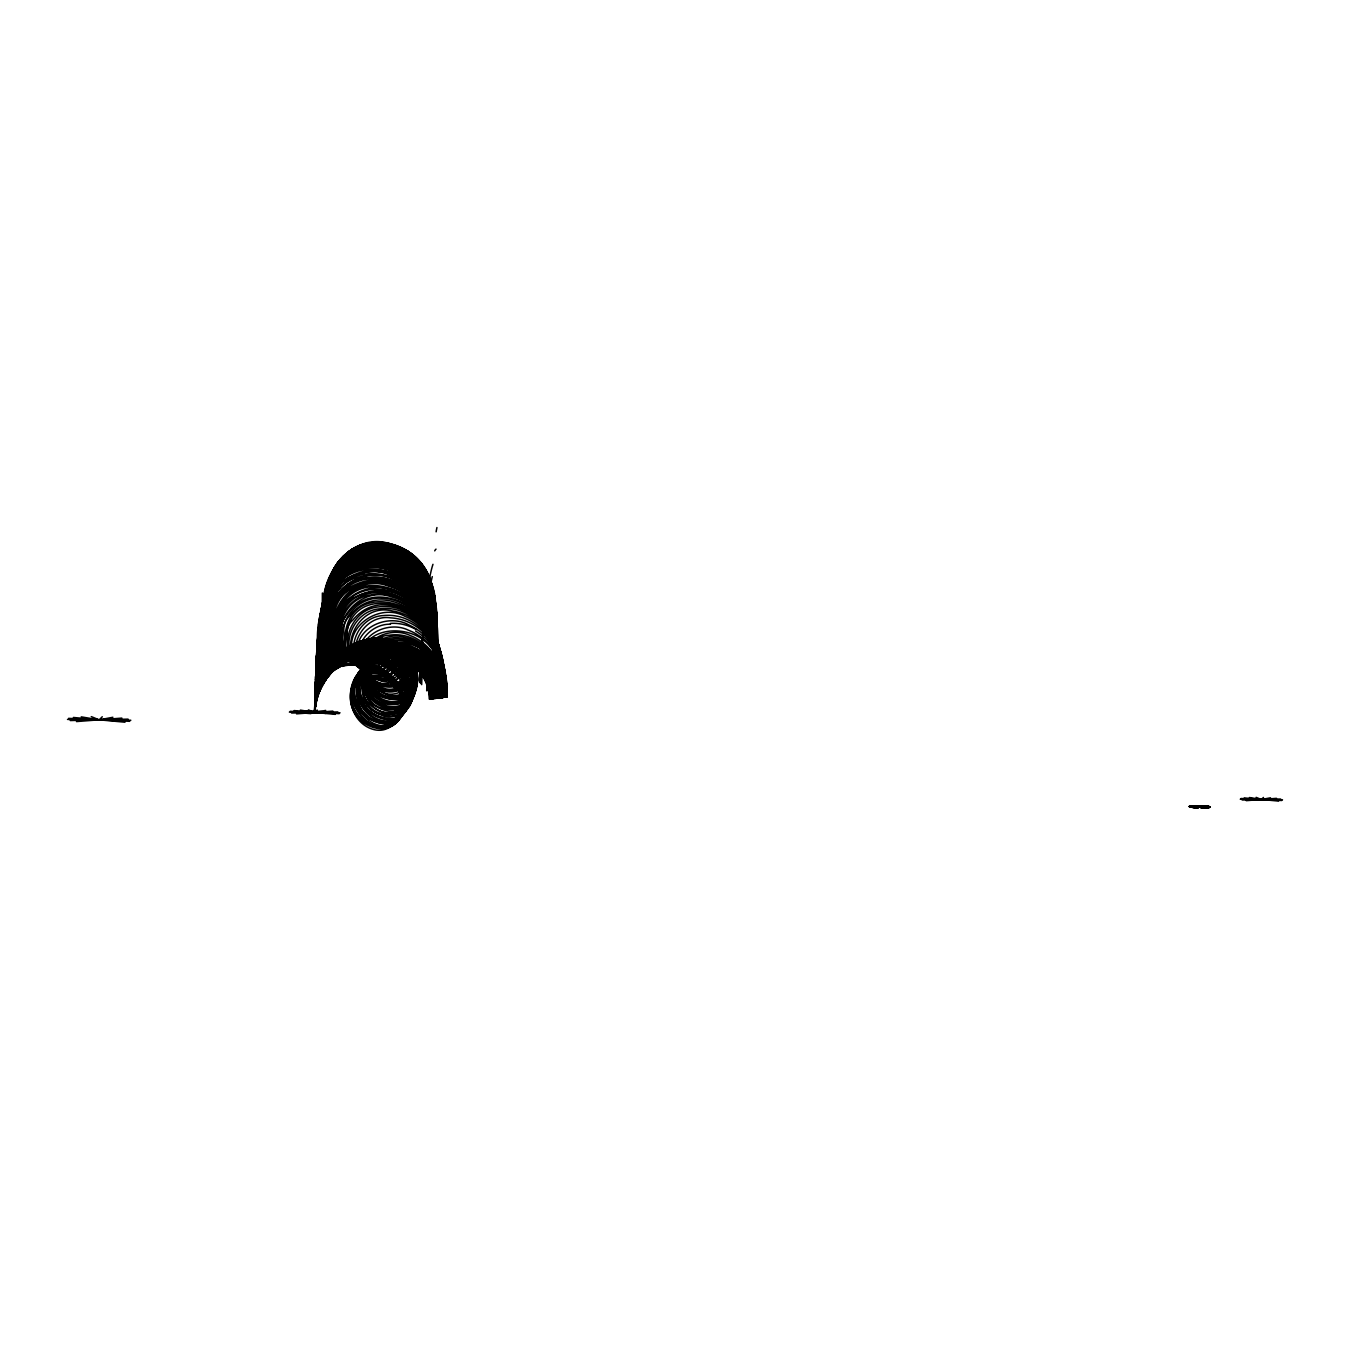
<?xml version="1.0" encoding="UTF-8"?>
<svg xmlns="http://www.w3.org/2000/svg" width="1350" height="1350" viewBox="0 0 1350 1350"><rect width="100%" height="100%" fill="white"/><g stroke="black" fill="none" stroke-linecap="round" stroke-linejoin="round"><path stroke-width="1.5" d="M434.582 629.167L434.43 624.139M435.561 656.438L435.426 648.692M435.577 654.48L435.577 652.506M436.388 622.755C441.72 573.446 389.036 512.494 342.512 557.077C323.663 576.028 323.629 604.496 325.097 629.387C326.413 654.176 318.262 677.97 315.326 702.337A96.272 95.58 31.7 0 0 314.803 708.429L314.719 712.479L300.358 710.1M437.518 673.802L437.316 691.959M329.383 579.707C342.748 534.87 408.375 538.464 423.394 580.196C440.37 616.866 437.653 658.547 437.957 697.933M441.821 691.419L441.821 689.394M443.964 697.224L442.952 672.941L439.83 652.877L443.526 674.899L444.15 697.208L443.34 674.933L440.674 656.859L442.935 674.983L443.661 697.275M350.055 655.358C312.711 632.323 344.301 570.375 385.442 584.297C432.186 597.78 445.061 654.227 446.546 696.921A107.629 105.57 61 0 0 446.259 686.762C444.926 638.246 408.949 551.678 347.271 588.752C336.96 596.734 331.003 609.913 331.779 622.924C331.054 632.019 338.918 639.428 336.859 648.489C329.501 669.735 314.01 688.888 314.719 712.479L325.704 710.421M446.749 692.854L446.867 696.887M434.582 633.133L433.367 669.195M437.079 665.837L434.531 621.54M436.236 686.053L436.151 656.151M436.725 667.929L436.202 698.153M437.096 673.869L436.05 648.135M383.349 560.284C439.712 578.964 437.991 649.148 438.193 697.916C439.29 651.257 438.294 587.537 387.568 566.595M439.594 687.639C439.661 655.847 436.978 621.658 417.96 594.945C401.406 568.046 357.767 558.09 337.23 585.799C321.351 605.88 327.999 639.191 349.734 652.252C355.742 653.889 354.999 655.931 349.296 657.349C338.091 663.12 328.674 672.367 322.481 683.303M446.209 694.946L446.361 696.954C444.926 659.661 436.168 617.423 406.35 592.279C380.919 568.451 331.256 584.179 332.201 621.422C331.324 639.664 345.836 657.939 364.129 658.142C346.714 666.09 332.927 634.753 329.181 620.409M434.464 631.901C430.988 598.05 408.881 523.344 361.412 554.799C318.381 594 317.452 658.378 314.719 712.479L308.407 709.898M435.189 682.189L435.51 646.633M435.864 658.26L435.476 688.163M436.185 662.108L436.337 668.031M445.804 692.972L445.972 696.988C448.082 665.972 422.955 630.349 389.256 635.209C362.779 636.238 355.674 678.375 383.012 684.146C410.113 691.014 417.741 648.506 391.871 641.908C361.159 630.315 328.691 655.914 319.461 684.653M434.413 614.773L433.198 665.179M435.307 652.691L435.071 641.317M437.096 675.877L436.911 671.895M437.94 681.784L437.856 667.676M438.159 683.775L438.075 673.751M442.564 693.343C446.158 643.579 417.859 555.525 352.164 581.648C328.776 593.19 323.072 627.834 341.516 646.228C355.118 659.509 362.711 650.734 340.875 662.563M440.606 654.834L444.099 674.831L445.061 697.106C445.635 659.914 436.016 616.494 402.688 595.198C374.895 574.543 328.573 598.404 336.352 634.247C338.732 646.532 347.186 658.564 359.421 662.479C363.268 665.533 374.119 660.774 366.272 657.602C337.584 654.531 314.415 685.766 314.719 712.479L317.199 710.016M326.852 602.117C321.958 560.098 377.814 532.913 407.227 564.03C436.084 591.418 436.843 634.669 437.721 671.743M434.43 625.877L433.417 657.737M435.088 647.106L434.413 672.452M435.847 660.234L435.358 684.163M440.303 691.588C445.635 640.457 417.116 546.834 348.857 577.631C325.434 590.692 327.392 619.161 333.332 641.267C332.066 664.74 315.056 684.551 314.803 708.429L315.444 681.986M445.5 697.056C445.028 646.751 420.846 553.146 351.793 579.437C326.329 591.519 328.371 621.287 334.091 644.051C330.598 667.609 313.504 687.808 314.719 712.479L316.271 661.972M434.531 623.227L434.498 626.619M434.886 643.545L434.16 668.621M371.739 640.929C419.243 633.471 409.877 704.886 368.972 674.477C341.128 626.501 417.656 615.516 435.274 654.581L434.396 698.355M437.062 677.903L436.894 673.903M441.062 691.504L440.977 697.579M446.631 696.921C447.626 648.101 417.066 559.322 352.536 587.891C331.341 599.164 330.328 625.067 336.403 645.266C332.589 665.955 316.356 682.796 315.276 704.43L324.911 650.97L325.35 598.455L327.257 585.951L330.75 575.201M434.7 640.119L433.941 664.875M436.168 666.09L436.286 672.03M437.906 685.834L437.923 683.809L437.822 693.917M438.362 687.791C439.56 644.355 434.413 587.216 388.462 567.928M365.749 672.097C333.72 654.058 356.906 602.623 391.567 610.791C431.072 616.68 448.487 661.23 447.069 696.87C448.2 668.655 435.999 637.116 408.864 624.949C387.163 612.697 353.16 628.56 357.345 655.627C358.189 674.544 387.062 689.563 398.402 670.697C406.941 646.869 371.537 637.824 355.118 647.747M435.088 622.434L435.021 612.63M436.219 623.076L433.536 696.448M437.046 679.911L436.877 675.928M438.075 689.85L438.058 695.908M439.324 689.698L439.206 697.798M434.43 627.615L434.278 634.618M434.396 629.708L434.514 613.541M435.307 620.781L434.987 643.393M435.409 656.522L434.852 678.274M436.354 626.13L434.565 596.767M436.151 668.081L435.966 698.169M436.843 677.936L437.147 687.943M441.534 695.503L441.551 693.478M447.002 696.87C442.209 654.024 435.24 599.619 393.238 576.923C355.101 554.428 309.218 605.408 337.449 640.119M435.156 652.792L434.565 674.376M437.181 685.918L437.231 663.778M440.032 693.647L439.965 697.697M444.892 697.123L444.926 695.098M445.348 697.072L444.454 674.781L441.146 656.792L443.897 676.907L444.437 697.174M445.77 697.022C447.761 665.617 436.084 629.37 404.933 616.326C379.131 602.134 342.006 627.548 353.649 656.994C354.712 676.114 397.642 682.425 386.168 657.923C363.42 640.187 330.834 662.158 321.064 684.99M436.826 679.944L436.404 698.119L436.489 696.094M437.602 689.901C451.744 639.225 352.485 623.903 370.946 682.307C406.873 725.085 439.83 652.455 389.711 639.967M442.243 697.427L442.277 695.402M442.496 697.41L441.585 671.085L438.666 651.038L441.99 671.034L442.749 697.376M443.002 697.342L443.053 689.242M443.728 697.258L443.762 695.233M436.084 672.081L435.358 698.254M436.944 685.952L437.197 698.034M437.518 693.951C436.961 657.011 440.505 619.009 431.156 582.913M437.788 695.942L437.805 691.892M439.459 697.764C439.999 652.944 437.704 594.624 392.108 571.421M439.712 697.731C441.129 657.585 437.788 609.204 401.406 584.314C368.533 556.166 312.221 596.143 334.868 635.344M440.218 697.68C440.353 658.024 438.345 611.786 406.485 583.47C377.646 552.437 318.127 579.504 329.653 622.519M440.471 697.646C440.589 652.354 437.214 593.055 391.213 570.021M440.724 697.612C441.416 663.862 439.189 626.737 416.61 599.619C397.862 572.67 350.055 568.316 334.935 601.054C324.236 621.152 335.289 652.117 358.442 656.724C333.484 658.125 312.846 686.863 314.719 712.479C317.554 659.036 312.221 553.213 386.438 546.294C449.601 562.005 435.493 647.123 437.164 696.009M441.484 697.528C443.019 655.611 434.717 600.817 388.496 586.119C345.971 570.054 311.563 632.273 351.489 656.64M441.737 697.494C449.077 647.342 414.754 564.081 352.401 598.506C332.775 612.09 331.374 646.447 352.957 658.749C371.841 668.098 368.837 650.919 351.439 658.851C327.308 640.98 337.871 598.809 366.93 592.937C398.942 584.82 427.511 612.546 436.539 641.183M441.99 697.461L441.315 673.178L439.02 653.029M436.691 698.085L436.809 696.06M436.742 696.06L436.911 687.977M437.434 698.001L437.569 691.926M437.737 697.967L437.771 693.917M438.446 697.883C438.564 668.031 440.927 635.496 423.343 609.542C409.387 584.803 374.895 568.553 349.329 585.9C326.295 600.21 325.755 636.255 346.68 652.607C359.944 667.913 375.823 650.886 347.389 660.032M438.699 697.849C439.408 663.508 439.746 625.573 417.201 597.24C399.009 568.856 349.852 563.119 333.855 596.565C322.937 616.933 332.826 643.342 352.671 653.788C332.606 665.398 315.276 686.036 314.769 710.454A51.958 46.322 -77 0 1 315.478 704.396A63.906 26.578 -85.9 0 0 315.242 710.404A87.919 18.951 -87.4 0 1 315.343 704.362L317.183 690.39M438.952 697.832C439.256 649.451 438.682 580.77 384.159 561.499M431.629 690.66L431.511 698.709L432.591 669.313L432.827 671.153M431.966 698.642L432.776 684.585L432.337 696.583M432.186 698.625L432.253 692.567M432.422 698.591L432.911 690.491M432.675 698.558L433.282 671.068M434.362 632.542L432.608 671.034M433.215 698.507L433.417 680.586M433.502 698.473L433.333 690.441M433.789 698.439C431.73 651.24 450.782 593.089 412.729 555.542M434.093 698.389L436.641 622.063M434.7 698.321L436.624 616.123M435.021 698.288C435.78 658.024 442.159 615.448 424.204 577.682M435.696 698.203C433.434 648.894 453.347 572.704 396.579 546.21M436.843 694.035C437.805 641.874 447.542 538.11 368.314 543.054C337.281 548.859 323.004 582.508 322.954 611.162C323.527 642.465 318.921 673.397 315.124 704.362A94.618 93.876 36.8 0 0 314.702 710.454A58.32 55.957 -68.1 0 1 315.461 704.396A70.588 24.587 -86.5 0 0 315.191 710.387A78.992 22.005 -87 0 1 315.427 704.379L326.902 646.312L325.654 608.799L326.616 591.773L328.506 582.795L334.648 569.008M315.023 698.254L314.719 712.479L315.934 696.279L322.988 649.468L325.08 594.776L329.079 578.576L338.648 561.617L337.365 563.254M431.477 696.684L431.561 692.651L431.578 696.667M431.831 696.651L431.983 690.609L431.882 694.626M432.152 696.6L432.641 686.542M433.029 694.491L432.979 688.483M433.738 657.501L434.481 628.29M436.168 626.434L436.016 631.496M436.134 694.119C434.751 647.528 449.162 585.546 406.637 552.251C366.137 526.686 315.951 578.947 329.113 620.409M436.489 694.086L437.468 647.004L436.523 619.279M316.609 660.15L314.719 712.479L315.647 675.911M432.743 696.533L432.844 692.499M437.737 663.643L434.565 626.94M432.962 696.516L433.772 678.594M435.257 624.071L435.341 642.853M435.409 625.624L435.324 617.507M314.719 712.479L315.394 684.011M432.608 690.542L432.658 688.551M435.544 690.171L437.113 634.804L435.881 607.112M315.023 700.279L314.769 710.454A49.68 41.344 -79.7 0 1 315.461 704.396A57.223 29.126 -85.1 0 0 315.023 710.438A62.572 27.321 -85.7 0 1 315.259 704.379C316.896 683.016 328.657 663.896 330.261 642.566C330.666 625.708 324.186 609.204 326.953 592.279M431.781 692.634L432.489 671.186M432.456 692.55L432.506 690.542M425.824 572.012C405.473 526.382 333.231 539.983 327.442 588.533C323.527 606.319 329.822 624.004 329.535 641.824C328.236 663.339 317.014 682.881 315.377 704.379A61.071 59.468 -62.7 0 0 314.803 710.454L315.174 694.187M431.679 688.669L432.101 676.907M431.848 690.626L432.489 674.966M431.983 684.686L432.152 690.592L432.388 688.567M432.979 682.543L432.202 688.601L435.966 633.201L435.51 605.256M326.919 600.548C326.818 578.678 342.866 557.229 364.973 553.854A47.925 46.862 -89.6 0 1 376.869 553.314C426.954 560.672 440.083 621.439 433.013 663.744M432.861 663.744L434.632 612.259M404.156 552.994C377.038 534.583 345.836 560.368 335.796 585.967C318.482 622.772 316.221 664.335 314.938 704.346A76.747 23.136 -86.8 0 0 314.685 710.471L320.76 653.113L323.342 602.589L326.582 586.069L332.286 571.708M432.118 686.61L432.068 680.737M392.766 547.746C325.552 541.856 318.178 636.137 315.562 684.011L316.507 658.058M327.544 588.701L326.936 604.024C322.684 570.527 359.336 540.186 390.994 554.901C422.668 568.063 433.671 604.918 435.257 636.39M431.814 684.703L431.865 682.729M432.202 682.712L432.236 675M432.523 684.585L433.046 671.119M433.181 688.449L433.451 672.924M434.7 676.316L435.088 643.241M434.886 680.366L436.455 617.355M323.578 599.366L320.237 621.776L314.955 704.346A85.624 20.183 -87.3 0 0 314.651 710.471L315.866 684.096M317.199 652.506L315.427 692.162L315.799 678.004L315.478 684.011M315.816 675.979L315.968 669.938M385.071 562.41A48.667 47.503 -86.1 0 0 353.953 564.519C335.543 572.619 322.65 594.236 327.645 614.284M432.27 680.754L432.304 673.093M434.295 633.471C432.979 601.307 415.311 563.929 381.004 556.808M435.156 627.362L437.737 673.751M433.249 686.458L433.316 684.467M315.394 688.095L315.326 690.12L315.579 686.07M316.102 667.98L315.562 679.944L317.132 646.279M315.343 692.145L316.44 664.099M326.869 600.379C326.734 584.466 335.121 569.886 346.596 559.356M432.405 676.89L432.337 678.814L432.574 674.831M432.186 684.636L432.422 682.627M434.177 636.66L434.244 634.922M315.647 677.919L316.187 663.964M432.253 682.661L432.489 669.229M434.227 635.192L434.413 632.002M432.591 682.594L432.759 678.662L433.063 680.552M433.569 676.704C434.042 647.207 439.273 617.119 432.54 587.976L433.856 592.599M434.295 670.528L434.801 638.044M320.169 619.059L315.191 698.271L315.225 696.246M435.814 631.733L435.594 636.846M315.731 675.894C317.706 637.065 320.355 593.899 347.355 563.321C368.668 535.022 414.686 544.084 425.79 576.99M316.035 665.871L316.879 652.236M432.675 674.949L432.557 673.076M433.148 678.577L433.384 668.874M435.122 668.486L434.126 666.765L434.548 629.454M316.626 662.175L316.862 654.261M432.743 673.042L432.641 671.169M433.215 676.62L433.401 672.705M443.678 695.25L440.843 677.346L433.941 662.968L434.565 631.294M315.917 669.819L316.001 667.811M432.439 674.882L432.658 672.908M434.076 638.634L434.818 612.512M433.013 672.806L433.131 669.229M316.052 665.82L316.693 654.109M315.225 698.254L317.334 656.572M432.911 669.279L432.827 667.44M433.097 670.866L433.282 667.018M434.278 639.073C435.645 604.311 417.403 561.347 379.552 554.631A48.026 46.946 -85.7 0 0 361.783 555.458C317.756 569.734 318.87 625.826 316.204 663.778M316.98 654.345L316.963 652.32M317.351 652.607L317.503 646.701M433.873 617.372C435.105 580.618 394.301 520.492 356.738 559.828C323.004 599.349 317.908 654.497 314.989 704.346L321.131 611.938M317.908 649.029L315.461 694.187M432.489 671.085L432.675 667.288M434.008 640.373L434.194 637.116M434.548 633.994L433.924 642.296M433.013 668.992L433.468 663.188M433.451 667.322L433.553 665.466M317.081 652.404L317.723 642.853M317.452 650.683L317.402 648.624M317.621 650.801L318.094 645.233M432.675 667.44L432.759 665.398M434.109 638.837L433.536 649.164M432.945 667.153L433.232 661.483M434.379 637.369L434.464 635.681M381.763 557.938C418.837 566.747 436.202 609.255 434.531 644.119M316.238 661.804L316.98 650.278M317.554 648.742L318.127 641.233M431.19 606.572C427.646 563.912 379.198 521.539 341.618 559.508C308.998 602.269 323.207 660.555 314.786 710.454A52.262 46.946 -76.5 0 1 315.394 704.379C317.284 678.308 332.843 652.354 357.615 642.263M317.807 646.971L318.195 643.326M330.109 577.108L326.987 587.891L325.451 600.294L325.924 648.557L315.276 704.413A70.301 69.728 -35.8 0 0 314.82 710.454L322.211 650.599L324.591 596.649L329.164 578.475L336.302 564.773L334.209 568.299M432.759 665.584L432.962 661.669M433.401 663.66L433.704 658.209M317.908 645.064L320.929 620.376L326.734 597.983M433.282 661.871L433.198 660.083M434.919 637.301L434.751 644.017M316.339 659.796L319.022 625.101M317.166 648.422L317.604 644.777M434.076 640.693L433.013 658.226M433.384 660.066L433.299 658.277M434.43 639.09L433.789 645.874M434.734 640.693L434.835 638.989M434.987 643.883C436.523 613.153 438.514 575.387 411.362 554.411M315.242 704.43L316.069 698.389L315.36 704.396A66.201 65.357 -49 0 0 314.786 710.454C314.601 674.899 342.512 636.306 380.666 638.449M332.117 661.652C322.279 673.734 316.761 688.956 315.377 704.396A61.914 60.514 -60.2 0 0 314.752 710.454L316.271 694.288M433.485 658.26L433.417 656.488M434.244 642.499L434.346 640.794M316.457 657.788C318.094 620.072 322.414 574.256 357.497 551.981C385.779 532.862 425.368 553.112 431.966 585.158M317.284 646.464L319.022 625.269M317.858 642.988L318.229 639.343M325.316 671.743L318.904 686.61L315.394 704.396A78.401 77.979 -2.3 0 0 314.786 710.454C315.968 685.682 320.017 661.112 320.524 636.272C320.912 613.491 322.363 589.461 335.711 570.021C367.959 523.783 429.03 564.317 432 610.166M433.266 656.488L434.093 642.482M433.586 656.454L433.907 651.139M434.43 642.465L433.62 652.928M317.486 644.642L317.841 640.929M315.394 698.254L314.786 710.454A56.481 29.649 -84.9 0 1 315.242 704.362C321.216 663.306 315.596 620.274 328.809 580.517M433.586 651.173L433.789 647.663M316.642 653.856L317.368 642.263M317.976 641.081L318.347 637.436M317.604 642.718C313.926 593.679 361.851 511.076 415.918 559.457M316.845 649.958L317.537 640.204M318.094 639.158L318.887 631.969M314.786 710.454L316.136 696.296M317.723 640.778C319.731 609.171 325.131 572.434 353.379 553.146M316.693 655.746L318.769 633.96M316.845 651.814L317.874 638.061M318.094 637.082L322.768 602.893M318.6 633.639L319.174 628.189M318.752 631.733L318.904 629.826M315.326 700.296C325.637 655.358 311.766 604.311 337.551 563.777M317.183 645.924L317.689 640.018M317.419 642.077L317.891 636.306M318.786 629.623L321.401 610.065M319.056 627.936L319.224 626.046M330.784 624.409L337.973 641.183L338.496 648.827L335.458 656.471L321.621 681.008L315.714 702.371A48.786 37.041 -81.3 0 0 315.006 708.429C315.056 681.784 335.829 658.53 330.919 631.581C322.279 605.559 327.527 569.987 357.109 560.419A48.347 47.216 -85.7 0 1 382.59 558.866M317.587 640.102C319.748 613.221 325.148 584.55 343.693 563.794M326.852 594.236C324.439 611.212 331.898 627.564 330.919 644.456C328.151 666.394 315.731 686.053 314.887 708.429L315.765 700.397L315.242 704.447M326.852 596.346L329.181 583.808L333.669 573.311M319.68 622.519L319.005 630.146M338.158 640.744L350.679 653.366L335.61 664.436L326.261 674.73L319.731 687.049L315.731 702.371A49.039 38.88 -80.5 0 0 314.972 708.429L315.799 700.329L315.512 702.405A53.224 30.257 -84.2 0 0 314.871 708.413A48.819 35.809 -81.8 0 1 315.832 702.388C316.271 681.126 332.893 665.027 335.644 644.558C333.433 625.573 320.962 606.437 331.138 587.368M445.989 690.913C448.048 658.041 426.313 619.903 390.757 617.861C360.534 613.271 340.808 657.585 368.297 673.954C390.15 691.942 412.408 655.746 383.265 647.612C349.819 638.617 318.786 670.579 315.698 702.371A48.954 35.033 -82.1 0 0 315.023 708.429L316.406 696.398L315.849 700.481C318.431 681.767 327.493 663.542 342.613 651.847M319.14 625.809L322.262 604.952M410.569 655.476C389.121 643.14 358.391 662.529 363.96 687.656C366.171 709.071 396.698 720.191 410.214 702.067C427.393 679.658 402.891 649.502 377.966 649.35C346.899 645.587 318.465 672.03 315.731 702.405A49.275 39.876 -80.1 0 0 314.955 708.429C315.411 673.178 344.79 636.913 382.101 639.951C411.024 637.605 427.359 680.602 395.634 689.462C368.162 696.566 356.484 653.13 382.657 643.764C413.488 630.399 444.909 662.833 444.099 693.158M317.959 636.204C318.836 592.971 349.869 526.584 403.161 549.383M317.841 639.934L318.094 636.103M434.126 666.765C422.618 642.617 380.211 634.365 369.444 663.137C359.589 685.53 389.441 709.273 408.054 692.212C430.448 672.334 405.034 638.061 379.097 640.896C345.651 639.849 318.33 670.326 315.698 702.371A49.191 34.29 -82.4 0 0 315.023 708.429C316.069 686.273 326.244 663.896 344.756 651.004M424.761 658.26C408.426 639.242 369.191 644.608 367.841 672.739C365.31 695.891 398.841 709.155 412.037 689.428C428.692 666.023 400.376 637.774 375.621 641.52C343.727 642.465 318.262 671.642 315.698 702.405A49.731 33.244 -82.9 0 0 315.023 708.429L315.816 700.397L314.938 708.429A49.815 41.513 -79.3 0 1 315.799 702.388L316.879 696.414L315.107 706.404C313.369 676.873 355.32 654.278 331.341 626.079M320.085 683.1L315.141 706.404L318.583 690.66L315.714 702.405A50.237 32.569 -83.2 0 0 315.006 708.429C315.613 675.658 341.415 641.891 376.059 642.161C401.794 639.09 427.258 666.967 414.028 691.538C403.38 712.969 368.55 704.548 366.846 681.345C362.34 654.413 398.183 639.765 417.606 655.746M331.864 627.075L339.373 642.33L340.149 649.232L322.734 679.961L315.782 702.388A54.084 49.916 -74 0 0 314.837 708.429L320.034 686.981M318.06 637.959L318.296 634.146M319.613 622.249L321.992 606.302M318.262 636.002L318.532 632.188M320.085 618.739L320.321 616.849M318.499 634.044L318.769 630.248M318.752 632.087L319.022 628.307M320.288 616.562C323.325 589.596 335.188 560.098 361.513 548.421M317.993 690.559L315.141 706.404L319.41 688.821M319.275 628.206L324.439 603.517L332.657 582.356M327.139 592.616C330.413 562.376 362.289 536.811 392.631 545.197M316.356 694.305L323.781 648.405L325.282 594.793L329.214 578.526L335.205 566.409M321.114 611.179L324.034 596.312M321.401 609.643L322.599 603.079M314.955 708.429A51.249 31.573 -83.6 0 1 315.664 702.371C318.398 683.944 330.159 668.571 341.55 654.379C346.68 642.347 335.812 626.889 346.613 615.195C374.034 574.779 432.523 609.036 438.801 648.945M335.019 633.724L341.972 645.114L342.613 650.295L322.582 681.767L317.706 694.508L315.157 706.404C316.929 685.108 330.801 668.368 341.483 650.97C341.854 636.171 325.333 625.101 327.426 609.036M315.647 702.354L321.621 681.008L332.589 663.964M442.901 662.732C439.239 622.451 383.94 581.799 352.688 620.274C340.149 630.383 354.054 648.202 343.575 657.045C329.738 669.465 317.858 685.479 315.427 704.379A65.036 64.041 -53.5 0 0 314.837 710.454A53.46 48.752 -75.4 0 1 315.613 704.413A53.831 49.444 -74.8 0 0 314.871 710.454A51.688 45.697 -77.4 0 1 315.562 704.413A50.625 33.008 -83.5 0 0 314.989 710.438A60.311 58.455 -64.8 0 1 315.495 704.413A56.295 53.106 -71.7 0 0 314.921 710.454A57.729 55.097 -69.5 0 1 315.546 704.413M332.623 629.708L343.474 646.312L344.351 650.835L323.663 680.147L317.739 694.524L315.444 704.379L317.014 696.431M315.816 702.388L317.773 694.524L315.427 704.396C318.448 687.015 327.139 669.094 343.896 661.314M327.324 590.659C330.21 561.364 362.846 539.258 390.707 551.121C418.449 561.701 431.173 592.397 433.856 620.055M321.081 685.243L316.086 700.397L316.204 698.439M322.043 605.863L322.954 601.206M322.397 603.99C326.835 576.399 346.022 546.666 376.161 544.371M322.684 602.539L323.342 599.333M317.402 690.441L317.807 688.517M315.968 700.397C319.241 675.034 337.061 651.156 362.222 644.237M316.558 696.364C319.545 676.114 336.808 659.104 334.361 638.061C324.827 616.174 325.856 586.558 349.431 573.936M323.072 600.666C329.974 531.984 411.936 528.002 428.962 592.971M327.814 586.727L328.236 584.938M323.494 598.792L329.569 580.399L338.664 565.262M318.043 688.551C322.549 669.111 331.223 649.806 328.337 629.404C325.603 608.816 322.954 585.596 336.066 567.776C377.156 514.822 437.4 572.974 434.244 623.886M322.566 604.412C326.582 583.875 337.23 563.861 354.999 552.099M324.084 680.214L318.887 690.643L316.238 700.397C321.739 673.701 345.381 647.156 374.659 650.734C399.802 650.346 426.009 679.101 410.366 702.962C397.761 722.554 365.833 712.26 362.948 690.441C356.501 665.803 385.391 644.423 407.683 655.256M317.672 694.508L322.363 683.572L316.238 700.397C319.832 682.729 330.632 667.811 342.866 655.037C348.604 643.494 337.719 627.075 349.633 615.954C379.755 577.597 435.307 615.144 440.809 654.834M345.786 661.298C349.431 653.704 375.823 659.087 359.252 660.606C340.656 656.083 331.273 633.623 336.403 616.123C357.041 558.073 431.106 596.194 437.181 643.123C430.093 589.95 345.516 554.479 334.429 624.611C333.652 634.399 338.057 643.764 346.343 649.08C347.439 650.734 353.346 652.016 350.949 654.514C333.517 663.795 320.676 681.176 316.238 700.397C320.102 683.572 330.328 668.486 343.997 658.041C352.536 654.851 349.211 648.742 342.765 645.486M418.281 655.492C399.532 639.816 364.23 652.421 367.065 678.915C367.554 700.785 398.807 711.855 411.885 693.613C428.423 671.827 405.152 642.144 380.464 642.971C348.486 640.508 320.524 667.896 316.17 698.558L316.929 694.44L316.221 698.541C320.76 668.52 348.098 642.077 379.418 644.423C404.983 643.731 427.511 672.857 412.898 696.178C401.389 716.445 368.348 707.687 365.698 685.412C359.843 660.116 391.601 641.706 412.459 654.699M324.202 595.586C329.248 554.698 381.594 525.454 414.382 556.47M323.021 602.539L328.438 586.102L336.673 570.932M317.841 690.474L317.317 692.432L327.729 645.57L325.89 607.247M320.962 683.1L316.322 698.372L321.064 682.931L329.332 668.959M323.882 676.586L316.592 696.448C322.245 667.879 350.933 645.216 380.329 650.582C403.954 652.388 425.858 680.957 410.332 702.523C358.526 745.436 341.111 634.989 405.894 655.948M328.674 670.815L322.228 681.176L317.149 694.558C322.431 671.288 341.921 651.257 365.968 648.067C378.726 644.811 400.477 654.548 393.424 670.191C384.632 683.876 361.969 676.114 359.994 660.842C354.459 642.161 371.908 623.7 390.488 624.206M323.848 598.978C328.067 583.571 335.627 568.62 347.777 557.989M317.79 692.516L320.524 684.872M316.744 698.423L322.667 683.37L332.235 670.477L346.14 660.015L357.75 656.151L346.68 651.493M317.081 694.727C319.528 672.3 354.577 653.4 333.669 631.108M317.554 694.491C322.144 672.891 341.752 655.813 363.757 653.839M317.672 692.617L319.022 688.652M340.892 662.833C329.198 671.608 320.389 684.264 316.659 698.423C321.165 681.936 331.695 666.562 347.237 658.8M321.705 685.327L317.233 696.465L322.616 683.589M342.157 662.85C330.21 670.629 321.334 682.83 317.301 696.465L323.629 681.902M333.113 670.123L322.819 683.589L317.267 696.465C322.599 678.983 335.559 663.711 352.401 656.488C361.851 652.573 382.995 650.919 383.248 665.415C362.289 687.217 348.654 647.916 335.543 636.137M318.144 690.626C324.152 650.379 382.793 618.756 411.193 655.813M354.966 661.905C360.872 671.642 386.539 663.356 367.706 656.606C344.368 654.362 322.397 672.283 317.132 694.693L319.562 686.88M320.22 683.151C328.708 662.799 337.517 640.71 328.641 618.84M318.313 690.947L317.672 692.82L322.464 681.244M329.046 581.006L335.526 567.169M319.663 684.686L317.756 690.474C325.772 662.783 354.324 640.676 383.788 645.739C406.401 646.869 429.233 676.89 409.185 695.284C393.373 711.129 364.264 695.199 367.369 673.566C369.107 648.186 403.346 640.693 420.491 656.319M319.781 686.931L317.183 694.592L320.709 684.906M319.022 690.727L318.347 692.601L319.174 690.744M318.802 690.694L328.607 672.587L346.207 651.038L345.009 647.561L334.749 634.551L329.332 619.836M341.803 665.331C330.615 669.718 322.043 679.59 318.33 690.896C323.156 677.514 332.91 666.596 342.968 656.809C349.059 653.535 346.967 647.392 342.191 644.153C320.878 623.464 322.836 582.525 351.084 568.822M360.568 672.249C336.336 704.767 392.327 749.824 407.7 704.649C415.8 652.944 329.721 641.351 318.347 690.879C326.481 662.394 362.779 648.793 387.956 663.93C408.999 673.026 418.821 707.704 395.921 720.158C335.846 735.75 350.19 634.146 405.861 658.462M317.942 694.541C323.308 678.999 334.074 665.044 348.671 657.197C358.83 654.649 348.216 651.594 344.638 648.405C319.764 626.147 320.676 576.163 354.966 563.119A48.549 47.402 -85.9 0 1 384.227 561.212M318.347 690.862L322.11 681.683M326.886 677.109L320.929 687.015L328.674 675.337L337.888 666.428L349.177 659.779L359.859 656.961L351.321 658.159L339.812 664.436L328.523 675.152L318.617 692.634M327.24 589.579L334.749 574.104L344.132 562.106M320.288 682.796L329.046 666.849L341.55 653.569M319.309 688.702L326.059 673.633M367.909 654.345C404.089 664.419 361.395 681.868 350.831 658.699C337.399 664.909 324.118 674.443 319.022 689.04C333.467 638.888 421.622 657.754 405.321 710.286C385.104 752.119 335.002 706.354 358.037 674.764M319.022 690.677L323.257 681.868M319.275 690.761L325.957 678.645M319.882 688.888L320.659 687.083M330.919 575.505L336.488 565.363M320.085 686.812C324.034 676.941 332.134 668.773 341.803 664.386M319.731 687.319L329.265 673.194L341.82 664.689M319.714 687.352C329.214 668.858 353.379 648.726 375.03 658.513C383.265 677.599 347.001 664.133 346.393 652.472C332.286 628.256 354.426 595.89 381.864 598.269C411.548 599.113 433.148 625.995 440.167 652.86M411.817 654.969C391.787 643.039 361.749 658.952 364.736 683.286C365.175 704.278 393.491 717.812 408.746 702.118C427.343 683.927 409.894 652.894 386.977 649.148C358.881 641.267 329.198 660.42 319.444 686.812C328.455 660.015 358.476 640.963 386.573 648.084C409.269 651.24 428.051 682.172 408.881 700.093C393.373 715.5 365.175 701.308 365.698 680.214C363.977 655.476 395.601 642.06 414.72 655.307M320.895 684.956L322.718 681.311M363.774 671.456C342.63 706.978 404.831 739.648 413.201 694.457C415.176 644.49 336.572 640.187 321.249 683.319M324.084 676.637C336.319 657.838 343.339 641.773 329.788 621.304M331.678 585.731C342.849 550.53 393.981 528.93 418.365 563.659M361.952 672.874C339.204 710.151 406.029 744.103 411.463 695.064C409.084 646.464 338.479 643.039 321.958 685.311M321.283 683.353C331.779 660.319 361.598 639.984 386.353 653.501C405.54 666.866 376.718 686.357 364.416 671.068M355.641 677.244C327.645 732.291 421.453 754.127 397.794 686.931M321.992 681.396C332.826 659.711 362.576 642.313 385.594 655.138C401.102 667.339 376.988 683.117 365.597 671.827M332.353 571.708L334.142 568.164M321.064 687.066L322.988 683.539M325.232 671.709L324.27 673.481L328.539 666.529M362.104 671.946C343.609 697.089 378.894 737.64 403.549 713.593C427.629 684.231 385.678 646.819 354.746 657.366M359.741 673.616C329.771 725.068 426.161 749.739 400.292 684.163M322.262 681.683L334.986 665.246M326.261 673.701L331.138 665.55M356.417 675.861C327.561 732.038 423.326 753.367 398.351 685.513M322.38 683.286C332.91 662.715 360.399 643.342 382.961 656.826C397.389 673.245 363.96 679.556 357.261 664.942C338.496 645.756 353.548 610.538 379.806 608.816C409.185 605.087 433.536 630.517 441.214 656.876C433.958 629.724 409.185 603.18 379.046 606.859C352.603 608.58 337.23 643.764 355.691 663.458C361.868 677.582 397.541 673.65 380.413 656.471C356.991 645.182 330.885 665.162 320.439 685.699L326.565 676.384L338.361 665.584M332.944 581.884L342.596 569.818L356.029 561.752A48.448 47.317 -85.8 0 1 383.4 560.031M322.582 683.336C330.396 669.718 343.777 657.99 360.062 657.129M324.624 680.248L322.971 683.572L323.882 681.885M323.241 681.463L329.214 673.464L341.769 665.634M363.909 670.579C371.959 655.729 391.804 650.025 406.974 656.826M362.914 670.612C340.082 697.494 381.983 743.445 405.861 710.741C426.398 671.271 362.694 638.297 335.357 668.537L336.876 667.086M322.988 683.556L326.227 678.426M358.324 673.785C325.266 730.333 425.537 753.773 398.874 684.062M356.957 675.506L357.261 674.494M334.058 572.906L342.309 561.971M324.118 679.658C336.589 657.669 364.416 644.743 388.648 654.851C410.839 661.011 424.913 693.495 404.679 709.543C346.258 736.442 350.173 632.289 408.291 655.003M325.114 680.113L324.034 681.801L328.286 675.591M363.504 670.174C372.009 656.201 390.994 650.886 405.844 657.231M362.323 671.034C371.486 656.826 390.69 650.059 406.401 657.028M335.256 566.629C349.211 542.498 383.484 534.583 406.249 550.986M335.154 568.35C355.404 530.752 415.192 537.604 428.946 576.956M361.446 670.933C336.386 697.123 377.527 748.626 402.958 714.184C424.322 670.528 348.469 637.419 326.261 678.544L328.657 675.304M361.142 671.861C370.322 657.112 390.606 650.852 406.401 658.294M357.801 674.139C368.145 658.8 389.34 650.784 406.468 659.542M328.539 666.579L342.174 651.594M336.285 565.009L337.382 563.085M336.369 565.937C362.779 521.792 425.942 546.159 431.511 592.194M329.569 664.824L333.382 660.032M363.201 669.718C372.482 655.779 392.394 652.033 406.974 659.391M360.889 671.321C371.571 655.358 395.348 652.961 410.468 663.846M357.649 673.515C369.09 656.691 394.318 651.442 410.923 663.744M359.657 671.524C343.626 688.163 349.009 721.17 371.756 728.949C395.82 737.353 410.029 704.194 396.326 686.728M346.056 660.369L334.192 668.925L323.983 681.868L333.619 668.925M337.517 563.406C345.819 551.458 359.539 543.206 374.186 542.447M336.623 570.696C344.014 560.571 355.742 553.753 368.229 552.521A47.874 46.794 86.2 0 1 374.203 552.285C411.666 553.956 431.764 593.561 434.312 626.856M337.517 564.351C357.109 533.992 405.911 536.726 422.854 568.299M327.308 677.059L329.552 674.123M327.426 676.991L333.45 670.241L341.736 665.955M359.134 671.878C371.874 662.766 375.874 655.071 356.602 657.416M360.18 671.169C372.094 654.834 397.676 653.417 412.627 666.292M361.834 670.039C371.773 657.315 389.998 650.953 405.287 657.416M338.563 561.701L341.094 558.579M338.715 562.022C361.007 531.377 411.041 543.24 423.698 576.804M329.451 669.549C345.752 648.456 378.81 640.929 401.136 656.826C418.989 667.305 422.618 697.748 402.351 707.569C344.79 723.549 358.324 629.522 411.193 655.222M330.294 667.642C346.579 646.785 379.164 638.381 401.811 653.805C419.918 663.829 423.36 694.508 402.418 703.266C343.423 716.091 365.006 624.375 415.378 655.037M331.138 672.165L328.657 675.439L335.424 668.301M328.674 675.371L331.999 671.389M338.951 565.127C348.958 553.956 362.492 545.113 377.781 544.067M333.366 660.049L337.702 655.644M360.146 670.612C372.313 655.476 396.394 653.062 411.564 665.044M333.501 660.133L334.851 658.564M332.387 664.183L333.956 662.462M341.297 558.833C370.794 523.142 426.853 551.829 431.038 593.274M333.754 662.681L343.052 654.463L353.329 648.506M335.374 665.347L348.924 652.033L337.247 639.225M345.279 562.579C380.143 521.741 435.881 558.326 435.493 604.918M345.448 560.756C332.488 573.969 324.084 592.583 327.611 611.297M336.099 657.028L337.534 655.594M102.279 716.766L99.174 719.837L81.236 716.867M1263.465 797.445L1261.389 799.504L1249.425 797.513M342.579 557.162L343.879 555.694M335.171 661.23C352.688 642.887 384.429 636.626 405.135 653.231C422.887 664.571 420.036 695.317 398.368 699.773C336.842 698.962 379.215 618.148 422.651 657.231M341.601 562.241C387.619 520.543 437.94 582.322 434.649 629.269M345.701 560.874C360.804 544.337 387.568 538.684 406.991 550.969M344.486 661.652L337.264 666.613L329.94 673.937L340.301 664.521M334.8 668.841L325.046 680.214C333.821 666.073 354.409 650.7 371.233 659.492C367.824 674.899 342.157 654.649 341.179 644.76C330.581 620.004 352.924 590.76 379.384 592.768C408.392 593.46 429.924 619.026 437.805 645.064M337.702 655.695L348.891 647.004L361.716 641.115M333.484 668.959C358.898 636.694 425.216 662.833 409.539 704.852C390.116 740.357 343.676 701.426 362.694 671.507C371.098 655.695 392.715 652.303 407.599 660.504M333.788 669.954L341.82 665.01M343.997 555.778C375.283 525.116 425.706 554.766 430.633 593.679M346.815 559.457L349.245 556.757M339.052 654.193L340.571 652.843M339.188 654.311L350.679 645.975L363.403 640.71M337.449 666.579L332.606 671.102L341.415 663.643L348.992 659.475M349.852 557.111C362.593 546.362 380.717 541.215 396.883 546.514M349.448 556.858C369.714 537.789 405.624 541.013 421.521 564.148M347.068 553.382C379.029 527.344 424.507 556.538 430.211 593.089M350.933 555.677C367.419 542.227 392.648 540.523 410.164 553.044M343.693 650.278L347.034 647.966M339.795 664.959L338.327 666.039L347.119 660.707L357.632 656.994M344.807 651.122L353.363 645.958M340.673 664.403C350.123 658.26 367.234 650.244 375.789 661.281C373.309 673.042 354.949 665.111 350.224 658.243M340.976 664.251C348.216 659.694 357.294 655.307 365.985 657.838C371.469 660.487 363.589 663.896 360.652 662.141C337.011 656.539 329.349 623.886 343.642 605.694C361.125 580.618 399.836 586.339 417.606 608.124C438.598 629.589 441.467 660.96 441.332 689.445M1198.142 807.789L1201.314 805.764M346.494 649.974C366.002 636.238 398.216 635.85 412.172 657.602C423.461 673.178 411.024 698.355 391.23 696.566C371.452 696.381 360.636 669.853 374.136 655.611C389.61 637.673 419.31 645.57 431.274 663.66M341.381 663.694L342.917 662.715M341.348 663.829L350.612 658.884M349.363 571.843C325.907 584.617 321.924 617.692 336.555 638.55M355.236 552.201L358.324 550.192M348.806 646.903C359.353 640.271 372.296 637.352 384.666 639.006M342.917 662.377C351.051 655.239 379.232 649.148 377.916 665.634C363.96 676.114 345.701 658.243 344.655 643.68C343.524 576.669 429.03 598.708 438.936 649.046M350.241 572.4C334.041 581.023 325.215 600.649 328.708 618.536M350.207 570.324C322.802 584.381 321.165 624.898 342.495 644.962M356.873 551.222L367.234 546.598M344.385 661.011C353.059 654.176 381.611 649.333 379.316 666.259C365.563 677.211 346.798 659.644 345.752 644.946C344.621 577.986 430.144 600.784 439.543 651.004M1197.821 807.773L1201.652 805.781M352.316 644.895L355.944 643.14M345.904 661.146L355.387 657.399M347.76 658.867L356.704 655.712L345.448 650.177M1197.484 807.756L1201.972 805.798M361.766 548.522L366.879 546.379M357.784 642.364L369.191 639.09M363.521 547.779L370.744 545.467M1197.163 807.739L1202.293 805.815M350.443 659.087L352.282 658.091M351.928 658.53L355.32 657.163M1196.842 807.722L1202.614 805.815M361.395 640.896L378.776 638.364M1196.522 807.705L1202.934 805.832M353.396 658.058L362.087 658.058L359.809 657.129M363.268 640.457C382.961 632.661 414.315 645.638 409.202 670.157C405.219 689.428 375.992 691.166 368.499 673.498C357.362 652.117 383.164 630.484 403.903 637.234C430.279 642.836 447.474 671.102 444.673 697.157C445.618 672.502 430.312 646.026 405.219 640.339C386.758 634.466 362.812 649.991 367.723 670.646C392.884 723.263 442.412 649.029 385.898 639.023M1196.218 807.688L1203.255 805.849M1195.897 807.671L1203.559 805.883M363.268 643.612C380.649 636.525 410.771 650.919 400.207 672.131C389.796 689.04 362.644 678.409 361.311 660.167C356.991 635.226 387.956 620.038 408.442 630.197C434.042 640.052 447.424 668.621 446.901 694.862M365.85 640.339C380.396 636.744 397.575 639.647 407.818 651.274M370.558 545.366L374.288 544.624M1195.594 807.654L1203.862 805.899M356.535 657.045L364.433 656.235M1195.29 807.638L1204.166 805.916M112.894 717.272L99.174 719.837L91.277 716.614M1270.536 797.799L1261.389 799.504L1256.124 797.361M1194.986 807.621L1199.728 806.777L1193.569 807.502M1194.699 807.604L1199.728 806.777L1193.839 807.519M1194.396 807.57L1199.728 806.777L1194.109 807.553M370.828 638.719C390.909 633.892 418.078 651.594 409.472 673.971C403.043 691.942 374.946 691.183 368.567 673.532C359.319 653.062 382.961 633.133 402.739 638.516C428.777 642.971 445.517 669.836 445.078 695.081M1193.299 807.486L1206.158 806.068M1193.029 807.452L1206.428 806.102M375.486 544.134L379.671 543.966M1192.776 807.418L1206.681 806.119M1192.539 807.401L1206.934 806.153M1192.286 807.367L1207.17 806.186M76.461 721.575L121.871 718.099M296.544 713.863L332.876 711.096M1246.253 800.668L1276.526 798.339M1192.067 807.334L1207.406 806.203M1191.831 807.317L1207.626 806.237M1191.611 807.283L1207.845 806.271M1191.409 807.249L1208.047 806.304M1191.206 807.216L1208.25 806.321M1191.021 807.199L1208.453 806.355M1190.835 807.165L1208.638 806.389M1190.649 807.131L1208.807 806.423L1190.481 807.097M1190.329 807.064L1209.128 806.49M374.237 542.7C402.789 541.097 425.081 566.392 430.616 592.566M1209.279 806.524L1189.907 806.962M365.749 653.991C408.966 645.941 437.4 719.246 382.134 717.137C337.956 704.295 366.711 637.318 407.076 655.492M291.566 713.036L337.854 711.923M70.234 720.546L128.098 719.128M1242.101 799.976L1280.678 799.031M379.299 543.831L381.561 543.932M1189.789 806.929L1210.292 806.929L1189.35 806.76M368.027 654.733C349.92 654.227 332.353 664.386 323.173 679.894C336.049 655.206 369.883 644.541 394.183 658.631C414.315 667.609 422.601 700.127 401.423 712.479C344.621 731.919 351.405 634.871 406.485 655.729M358.459 656.859C365.31 658.446 351.692 658.024 350.629 655.273M289.373 712.142L340.048 712.817M67.5 719.415L130.832 720.259M1240.279 799.234L1282.5 799.774M1189.215 806.439L1210.309 806.962L1189.384 806.338M381.189 543.797L392.344 545.096L402.654 548.809M1189.147 806.558L1210.309 806.996M290.233 711.298L339.188 713.661M68.58 718.352L129.752 721.322M1241.004 798.508L1281.774 800.499M383.079 543.831L386.843 544.117M1209.6 807.367L1189.856 806.186L1209.482 807.384M1190.126 806.136L1209.347 807.418M1190.261 806.102L1209.195 807.435L1190.413 806.085M1190.582 806.051L1208.874 807.502M380.413 638.347C391.196 639.191 402.182 643.68 408.848 652.523M1190.751 806.034L1208.706 807.519M1190.936 806.001L1208.52 807.536M294.064 710.572L335.374 714.369M1244.177 797.917L1278.602 801.09M1191.122 805.984L1208.334 807.57M73.356 717.458L124.993 722.216M1191.324 805.967L1208.132 807.587M1191.527 805.933L1207.929 807.604M1191.746 805.916L1207.71 807.638M364.989 656.539C384.007 660.015 364.314 671.186 356.113 662.58M1191.966 805.899L1207.491 807.654M1192.202 805.883L1207.271 807.671M382.269 638.499L388.294 639.681M1192.438 805.866L1207.035 807.688M1192.674 805.849L1206.782 807.705M1192.928 805.832L1206.529 807.722M1193.181 805.815L1206.276 807.739M1193.451 805.798L1206.006 807.756M1193.721 805.781L1205.736 807.773M382.084 640.17C441.534 653.13 377.089 717.727 363.994 660.352C363.336 637.487 391.719 626.467 410.248 635.529C433.688 644.76 446.631 670.629 446.31 694.929M389.002 544.489L390.825 544.809M1193.991 805.764L1205.466 807.773M1194.278 805.764L1205.179 807.789M1194.564 805.748L1204.892 807.806M1194.868 805.748L1204.605 807.806M1195.155 805.731L1204.301 807.823M1195.459 805.731L1203.997 807.823M382.556 559.086C413.606 566.477 429.958 598.843 434.143 628.138M391.871 544.911C404.207 547.729 415.074 555.306 422.499 565.481M1195.763 805.714L1203.694 807.84M394.521 545.704L396.259 546.21M1196.083 805.714L1203.39 807.84M393.677 545.366L407.413 551.779M384.986 562.731C423.444 574.881 436.404 619.599 436.691 655.881M1196.387 805.714L1203.069 807.84M385.83 563.996C422.584 576.214 435.831 618.621 436.86 653.771M393.272 548.303C413.859 555.306 424.305 576.939 429.924 596.464M386.691 565.279C426.127 579.437 437.299 626.147 437.569 663.694M1196.707 805.697L1202.749 807.84M397.963 546.784L404.696 550.007M354.814 657.669L352.029 656.471M1197.028 805.697L1202.428 807.857M399.583 547.391C412.374 552.504 422.364 563.237 428.271 575.454M1197.349 805.697L1202.108 807.857M393.019 572.856C415.868 583.639 428.844 607.77 434.227 631.513M1197.669 805.697L1201.787 807.857M408.712 661.517C377.207 640.423 337.129 683.522 359.758 713.458C380.211 745.267 422.094 711.534 400.764 682.661M403.903 549.467L405.827 550.513M405.776 550.277L408.746 552.066M409.826 662.597C399.043 655.661 384.649 654.666 373.174 660.538C366.812 666.377 357.396 663.677 351.388 658.783M405.473 550.361L407.346 551.441M1198.007 805.697L1201.449 807.857M415.581 631.041C436.607 643.714 447.322 668.942 445.888 692.955M406.755 551.627L411.969 555.373M407.008 551.306L410.282 553.449M353.835 661.146L355.742 662.732M405.236 550.479L407.767 552.015M408.51 552.285L411.683 554.529M354.594 661.972C328.59 644.861 338.833 600.446 369.208 595.266C402.165 587.925 430.397 617.473 438.413 647.038M409.944 553.095L418.973 561.009L426.465 572.029M404.241 553.466L414.214 562.579M1198.328 805.697L1201.129 807.84M411.277 554.074L418.517 560.807L425.25 570.105M408.274 552.623L419.377 563.186L427.528 576.889M364.618 671.271C342.225 654.834 356.299 616.663 383.181 615.6C414.096 612.124 438.531 640.592 444.201 668.689M353.464 661.146L351.27 659.289M346.039 651.375L338.546 643.258L334.766 634.517M344.79 649.991L338.327 642.803L334.834 635.462M414.501 556.959L408.021 551.947C419.85 560.166 427.748 573.075 431.46 586.845M412.509 556.2L424.406 571.877L431.561 591.3M415.581 557.584L425.672 570.594M415.614 558.006L418.011 560.486M349.194 657.146L351.017 659.104M428.136 660.808C411.075 633.504 353.616 647.798 372.077 683.167C391.787 712.648 432.726 676.35 408.291 651.864M416.188 559.676L425.183 572.754L431.595 590.372M350.004 657.99C323.106 631.091 356.434 584.179 391.146 596.818C430.026 607.146 444.184 651.088 442.057 687.336M419.141 561.786L423.225 567.236M414.956 562.933L423.478 576.214L429.773 592.532M350.831 658.699C342.09 641.756 326.278 627.548 326.97 606.791M349.009 656.826L333.197 630.619L328.269 616.157M418.635 563.878L425.959 576.349L431.072 591.384M433.941 662.968C419.833 632.441 358.762 635.209 369.411 676.164C382.252 709.476 430.734 681.227 409.219 653.13M422.398 565.532L430.751 582.036M423.006 566.882L430.38 581.513L434.632 597.561M435.274 654.581L443.593 672.874L446.58 692.871M423.9 568.637C432.962 582.525 435.274 599.535 435.493 615.786M423.343 568.958L431.595 589.342M334.277 632.256L334.868 633.352M334.091 633.707L329.906 623.666L327.341 609.255M425.942 571.438L428.169 575.876M426.532 571.944L431.089 582.491L434.194 594.219M411.429 656.438C431.392 691.993 368.297 709.054 368.044 668.317C375.874 621.067 441.619 647.544 442.26 685.243M333.568 630.754L334.142 631.884M427.292 573.413L432.506 587.284M332.488 628.678L333.079 629.927M332.876 629.235L333.433 630.399M427.14 574.543L430.785 583.791M437.552 671.912L439.087 675.608M425.925 577.058L431.038 592.296M332.235 627.699L332.758 628.914M332.032 629.049L329.839 623.177M332.336 628.02C321.317 606.724 329.839 577.581 352.012 567.354A48.921 47.723 -86.7 0 1 386.809 564.908M428.827 576.788L429.587 578.475M428.861 577.125L433.333 590.49M427.798 577.108L431.561 588.178M332.1 627.379L329.788 621.574M429.469 578.306L434.211 594.81L436.371 612.242M331.712 626.451L328.539 616.528L326.734 601.746M334.682 635.31L329.754 621.017M430.059 579.825L432.253 586.761M330.632 623.531L329.299 619.296M331.155 625.286L330.311 622.688M329.67 620.477L330.092 621.877M329.889 621.337L328.168 614.503M329.198 618.789L329.586 620.207M436.539 641.115L440.893 656.826L439.29 650.919M442.766 662.766L443.812 666.697M432.118 586.406L432.945 588.887M329.501 619.954L328.523 616.292M430.144 598.084L434.599 628.138M329.383 619.701L328.134 614.267M328.742 617.068L329.113 618.536M439.914 652.877L437.012 643.089L441.416 662.901L443.273 687.184M328.337 615.33L329.012 618.283M438.75 648.945L441.99 668.976L443.492 697.292A56.413 55.434 -57.1 0 0 435.864 668.031M433.249 589.899L433.704 592.093M437.484 645.064L439.341 652.961M438.007 647.021L439.037 650.953L438.446 648.996M328.539 616.764L327.105 607.196M433.62 591.486L434.379 595.333M431.612 608.192L434.312 625.404M328.556 616.596L327.848 612.697M433.958 593.089L435.307 601.391M432.169 611.786L435.459 640.541M445.23 674.679L446.867 686.728M433.991 593.544L434.481 595.839M328.202 614.959L327.594 611.094M445.416 674.646L443.661 666.697M327.831 614.469L328.084 615.954M434.295 595.164L436.219 610.538M434.278 595.569L435.628 604.462M327.628 611.719L327.898 613.356M434.767 597.459L436.657 618.266M327.898 613.575L326.835 603.653M434.042 628.526L436.185 645.924M327.898 613.778C324.608 594.658 335.053 573.851 352.957 565.92A48.786 47.604 -86.4 0 1 385.931 563.642M434.464 630.096L436.421 647.882M435.223 602.049L435.712 606.623M434.514 630.18L435.054 634.213M327.375 611.398L326.666 601.56M435.679 605.424L435.915 608.344M435.038 634.129L436.236 650.042M435.257 636.002L435.679 639.967M434.481 628.661L434.683 632.627M327.392 609.66C324.135 587.722 337.517 563.895 359.37 557.854A48.161 47.064 -85.6 0 1 381.038 556.639M433.958 620.291L434.413 625.792M434.042 619.245C433.029 587.436 416.036 549.602 380.987 544.894C346.663 539.933 322.026 575.623 325.62 607.146M436.388 645.722L437.096 655.712M434.362 625.59L435.206 636.744M434.936 632.846L434.447 627.159L434.751 632.154M433.974 617.709L434.194 621.118M434.312 624.105L434.801 631.361M434.784 631.041L435.071 634.787M326.97 605.526L327.206 607.787M436.202 609.761L436.607 615.701M435.729 642.195C434.531 606.977 419.226 563.271 380.261 555.694A48.094 46.997 -85.6 0 0 360.568 556.656C339.069 561.938 325.164 584.55 327.071 606.099M434.126 619.566L434.616 631.024M435.223 636.609L435.847 644.169M434.43 624.864L434.312 617.186M434.936 633.133L435.797 646.329M435.51 640.423L436.539 651.898M436.32 611.888L436.59 616.545M436.438 613.153L436.523 614.841M434.903 633.471L434.362 620.19M436.742 653.822L438.007 669.752M434.464 625.151L435.223 638.955M434.261 619.279L434.464 625.455L434.498 618.148M434.244 615.465L434.312 619.734M446.243 686.812L446.394 692.888M436.421 651.966L437.046 663.829M436.826 655.83L436.961 659.829M435.493 642.6L435.864 648.304M434.784 631.935L436.523 661.989M327.139 606.454C325.586 586.119 338.394 565.178 358.223 559.119A48.246 47.149 -85.6 0 1 381.814 557.736M434.329 621.084L434.531 627.311M434.346 615.988L434.396 617.692M436.421 615.667L436.742 621.692M436.016 650.194L436.084 652.185M434.852 633.842L436.016 660.184M435.223 612.63L435.51 619.042M434.599 628.881L434.801 634.044M435.476 644.676L436.016 658.192M435.105 639.242L435.409 646.734M434.43 624.679L434.514 629.758M434.767 634.264L434.869 637.841M434.447 619.397L434.464 621.118M436.877 663.879L437.113 671.861M436.337 660.049L436.539 665.989M434.784 636.154L434.886 639.748M436.894 665.888L436.911 667.896M319.224 625.134A173.745 163.586 28.9 0 1 326.869 589.444M318.516 625.202A206.499 195.075 11.8 0 1 322.262 604.327M367.689 549.619A59.788 50.22 -41.6 0 1 405.304 551.07M370.963 547.695A58.101 49.731 -45.7 0 1 399.212 548.252M322.363 593.004A201.774 7.695 -88 0 1 322.043 626.856M427.748 602.809A176.209 18.124 -89.8 0 1 432.287 576.619M376.144 545.602A56.852 49.545 -48.8 0 1 394.284 546.362M429.722 577.446A188.814 18.208 -89.7 0 1 432.979 564.3M434.717 550.867A205.082 14.445 -88.9 0 1 436.033 549.129M430.329 690.086A226.328 2.649 -87 0 1 430.177 693.208M431.882 583.571A172.682 136.451 -14.7 0 1 432.776 612.697M432.523 586.659A177.863 141.311 -12.4 0 1 433.232 612.664M432.793 587.976A178.639 143.016 -10.1 0 1 433.637 612.529M432.945 589.157A178.149 144.011 -7.7 0 1 434.008 612.259M432.945 590.186A181.373 148.129 -8.2 0 1 433.806 613.541M432.877 591.131A183.549 151.723 -8.9 0 1 433.654 614.773M432.776 592.026A184.899 154.811 -9.6 0 1 433.536 615.988M432.557 591.165A176.985 150.39 -7 0 1 433.974 615.465M432.439 592.093A177.559 152.82 -7.9 0 1 433.89 616.68M432.304 593.072A178.116 155.132 -9.1 0 1 433.806 617.962M431.899 592.346A175.281 154.322 -10.6 0 1 433.688 619.296M428.558 686.711A231.306 6.919 -86.6 0 1 428.355 690.592M431.747 593.494A176.107 156.566 -12.3 0 1 433.569 620.679M431.274 592.869A173.728 155.79 -14.3 0 1 433.401 622.131M436.118 531.833A209.993 8.775 -88.2 0 1 436.944 527.546M430.768 592.329A171.636 155.081 -16.5 0 1 433.198 623.633M427.494 601.222A201.218 15.829 -88.8 0 1 429.637 578.931M423.664 634.787A193.489 21.161 -89.2 0 1 426.313 603.754M421.504 657.45A186.688 25.296 -89.5 0 1 424.44 619.329M429.722 592.785A165.493 152.685 -20 0 1 433.198 626.535M420.323 675.169A180.731 28.62 -89.7 0 1 423.394 630.771M419.85 680.518A182.233 30.628 -89.8 0 1 422.685 636.204M419.597 680.856A187.532 32.062 -89.8 0 1 422.094 639.866M419.529 681.328A193.286 33.396 -89.8 0 1 421.673 643.883M419.664 681.919A199.581 34.56 -89.8 0 1 421.453 648.219M420.019 682.661A206.499 35.522 -89.8 0 1 421.487 652.809M420.677 683.556A214.11 36.214 -89.8 0 1 421.824 657.653M421.673 684.653A222.531 36.551 -89.7 0 1 422.567 662.715M426.701 690.829A226.8 35.64 -89.7 0 1 427.123 677.599M428.979 692.634A237.094 34.965 -89.6 0 1 429.249 682.712M431.983 694.997A248.653 33.48 -89.6 0 1 432.152 688.179M351.067 568.789A49.056 47.824 -87.1 0 1 387.703 566.19M350.173 570.257A49.191 47.942 -87.5 0 1 388.614 567.489M349.279 571.708A49.612 48.364 -85.8 0 1 391.399 569.565M350.156 572.231A49.916 48.634 -86.4 0 1 392.31 570.983M349.312 573.716A50.068 48.752 -87 0 1 393.238 572.383M421.048 655.492A50.777 49.056 -67 0 1 441.939 697.748M442.429 669.094A106.515 103.95 64.7 0 1 445.517 696.803M390.386 623.413A50.591 45.411 68.8 0 1 416.205 629.606M353.835 647.511A50.169 39.083 -40.7 0 1 371.554 642.313M344.672 654.716A51.3 38.964 -35.4 0 1 381.223 642.87M315.681 706.455A88.189 86.535 -41.5 0 1 321.705 681.159M442.513 685.192A61.611 60.834 -50.1 0 1 443.492 697.326A58.657 57.78 -54 0 0 439.644 675.388M432.051 663.036A54.742 53.629 -59.6 0 1 443.273 697.511M428.895 660.083A53.477 52.245 -61.6 0 1 443.019 697.579M425.469 657.45A52.38 51.03 -63.3 0 1 442.783 697.629M423.293 656.404A51.553 50.068 -64.7 0 1 442.412 697.697M418.787 654.649A50.152 48.448 -66.9 0 1 441.703 697.798M418.078 654.952A49.646 47.824 -67.8 0 1 441.231 697.849M415.766 654.278A49.106 47.199 -68.5 0 1 440.876 697.899M415.074 654.581A48.684 46.676 -69.1 0 1 440.387 697.95M412.746 654.041A48.246 46.153 -69.7 0 1 440.049 698.001M412.071 654.362A47.891 45.714 -70.2 0 1 439.577 698.051M411.413 654.666A47.554 45.309 -70.6 0 1 439.087 698.102M410.771 654.952A47.233 44.921 -70.9 0 1 438.615 698.153M408.442 654.564A46.946 44.584 -71.2 0 1 438.311 698.203M407.818 654.868A46.676 44.263 -71.4 0 1 437.856 698.237M407.194 655.155A46.406 43.976 -71.6 0 1 437.4 698.288M406.569 655.425A46.17 43.689 -71.8 0 1 436.944 698.338M405.962 655.695A45.917 43.436 -71.9 0 1 436.506 698.372M407.076 656.556A45.63 43.133 -72 0 1 435.881 698.439M406.485 656.792A45.411 42.896 -72.1 0 1 435.443 698.473M405.894 657.028A45.174 42.677 -72.2 0 1 435.021 698.524M405.337 657.264A44.972 42.458 -72.2 0 1 434.616 698.574M406.468 658.108A44.668 42.188 -72.2 0 1 434.025 698.625M405.911 658.311A44.466 41.985 -72.2 0 1 433.62 698.659M407.059 659.188A44.145 41.715 -72.1 0 1 433.046 698.726M406.536 659.374A43.942 41.529 -72 0 1 432.675 698.76M407.683 660.302A43.639 41.259 -72 0 1 432.118 698.811M408.831 661.298A43.318 40.989 -71.9 0 1 431.578 698.861M342.191 664.976A42.694 33.227 21 0 1 398.554 683.522M409.961 662.344A42.998 40.719 -71.7 0 1 431.072 698.912M342.157 665.212A42.322 32.737 22.5 0 1 398.014 684.973M411.075 663.458A42.677 40.449 -71.6 0 1 430.566 698.962M342.157 665.55A41.951 32.484 23.2 0 1 396.664 684.889M410.619 663.592A42.474 40.281 -71.5 0 1 430.211 699.013M342.09 665.803A41.614 31.995 24.7 0 1 396.09 686.273M411.733 664.757A42.154 40.011 -71.3 0 1 429.739 699.047M342.023 666.039A41.276 31.506 26.2 0 1 395.483 687.639M412.83 665.989A41.833 39.758 -71.1 0 1 429.266 699.097M341.989 666.394A40.905 31.252 27 0 1 394.116 687.454M310.956 713.61A12.707 1.266 1.2 0 1 303.041 711.737A12.707 1.266 1.2 0 1 320.962 711.501A12.707 1.266 1.2 0 1 325.046 713.424M315.343 694.187L315.242 696.212L315.377 694.187M321.688 678.983L320.912 680.856L321.705 679.016M323.359 675.287L322.481 677.126L323.376 675.321M1210.005 807.249L1189.451 806.304L1209.921 807.266M1209.819 807.3L1189.637 806.254L1209.718 807.334M434.582 627.919L434.464 626.012L434.498 627.936"/></g></svg>
